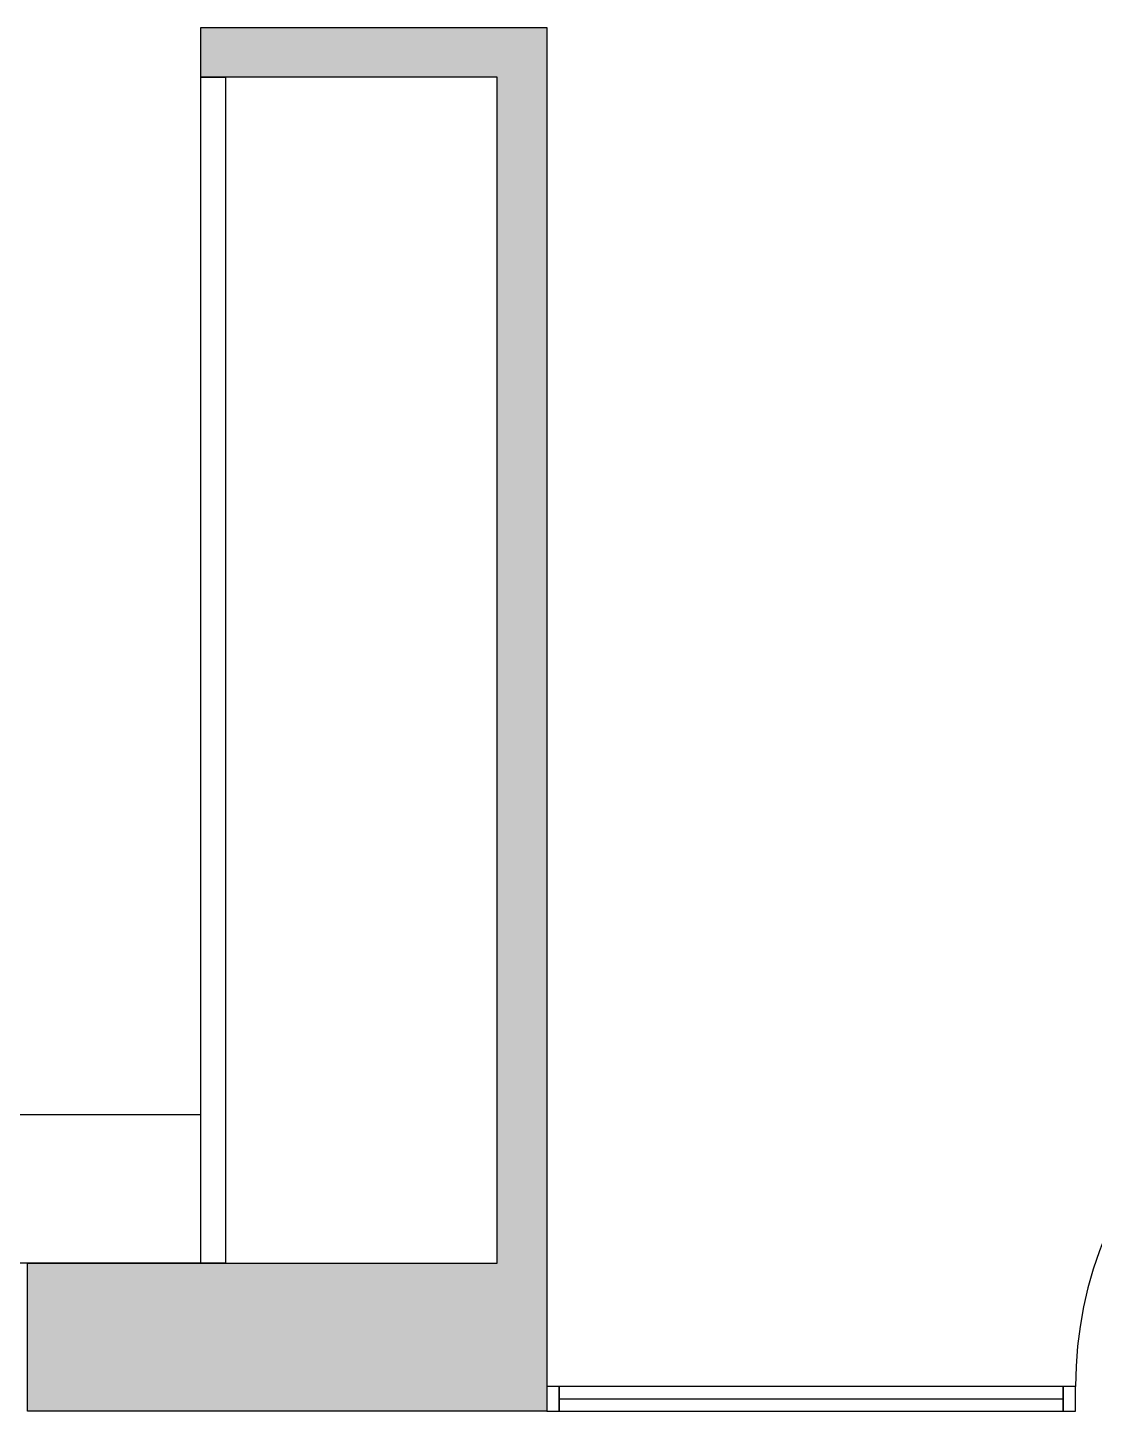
# Model space of a CAD drawing. Header units: millimetres. Extents: x 61345 to 69644, y 9491 to 29385.
# Drawn here: x 64337.9 to 64553.7, y 18372.3 to 18652.3 of the extents above; entities that cross this region are included whole.
import ezdxf

# ---------------------------------------------------------------- set-up
doc = ezdxf.new("R2010")
doc.units = ezdxf.units.MM
doc.layers.add('Plan Archi', color=8, linetype='Continuous')

msp = doc.modelspace()

# ---------------------------------------------------------------- hatches: boundary and pattern name
at = {"layer": 'Plan Archi'}
h = msp.add_hatch(color=256, dxfattribs=at)
h.dxf.hatch_style = 1
h.paths.add_polyline_path([(64432.93, 18402.3), (64432.93, 18642.3), (64372.93, 18642.3), (64372.93, 18652.3), (64442.93, 18652.3), (64442.93, 18372.3), (64337.93, 18372.3), (64337.93, 18402.3)])

# ---------------------------------------------------------------- linework, layer by layer
for p, q in [((64372.93, 18642.3), (64372.93, 18652.3)), ((64372.93, 18652.3), (64442.93, 18652.3)), ((64442.93, 18652.3), (64442.93, 18372.3)), ((64432.93, 18642.3), (64372.93, 18642.3)), ((64372.93, 18642.3), (64377.93, 18642.3)), ((64372.93, 18402.3), (64372.93, 18642.3)), ((64377.93, 18642.3), (64377.93, 18402.3)), ((64432.93, 18402.3), (64432.93, 18642.3)), ((64372.93, 18432.3), (63976.8, 18432.3)), ((64372.93, 18402.3), (63976.8, 18402.3)), ((64337.93, 18372.3), (64337.93, 18402.3)), ((64337.93, 18402.3), (64432.93, 18402.3)), ((64377.93, 18402.3), (64372.93, 18402.3)), ((64445.43, 18377.3), (64442.93, 18377.3)), ((64442.93, 18377.3), (64442.93, 18372.3)), ((64547.4, 18377.3), (64445.43, 18377.3)), ((64445.43, 18377.3), (64445.43, 18372.3)), ((64445.43, 18372.3), (64445.43, 18377.3)), ((64547.4, 18372.3), (64547.4, 18377.3)), ((64547.4, 18377.3), (64547.4, 18372.3)), ((64549.9, 18377.3), (64547.4, 18377.3)), ((64549.9, 18372.3), (64549.9, 18377.3)), ((64445.43, 18374.8), (64547.4, 18374.8)), ((64442.93, 18372.3), (64337.93, 18372.3)), ((64442.93, 18372.3), (64445.43, 18372.3)), ((64445.43, 18372.3), (64547.4, 18372.3)), ((64547.4, 18372.3), (64549.9, 18372.3))]:
    msp.add_line(p, q, dxfattribs=at)
at = {"layer": 'Plan Archi', "linetype": 'Continuous'}
msp.add_line((64372.93, 18402.3), (64372.93, 18432.3), dxfattribs=at)
at = {"layer": 'Plan Archi'}
msp.add_arc((64629.89, 18377.3), 80, 90, 180, dxfattribs=at)

doc.saveas('drawing.dxf')
